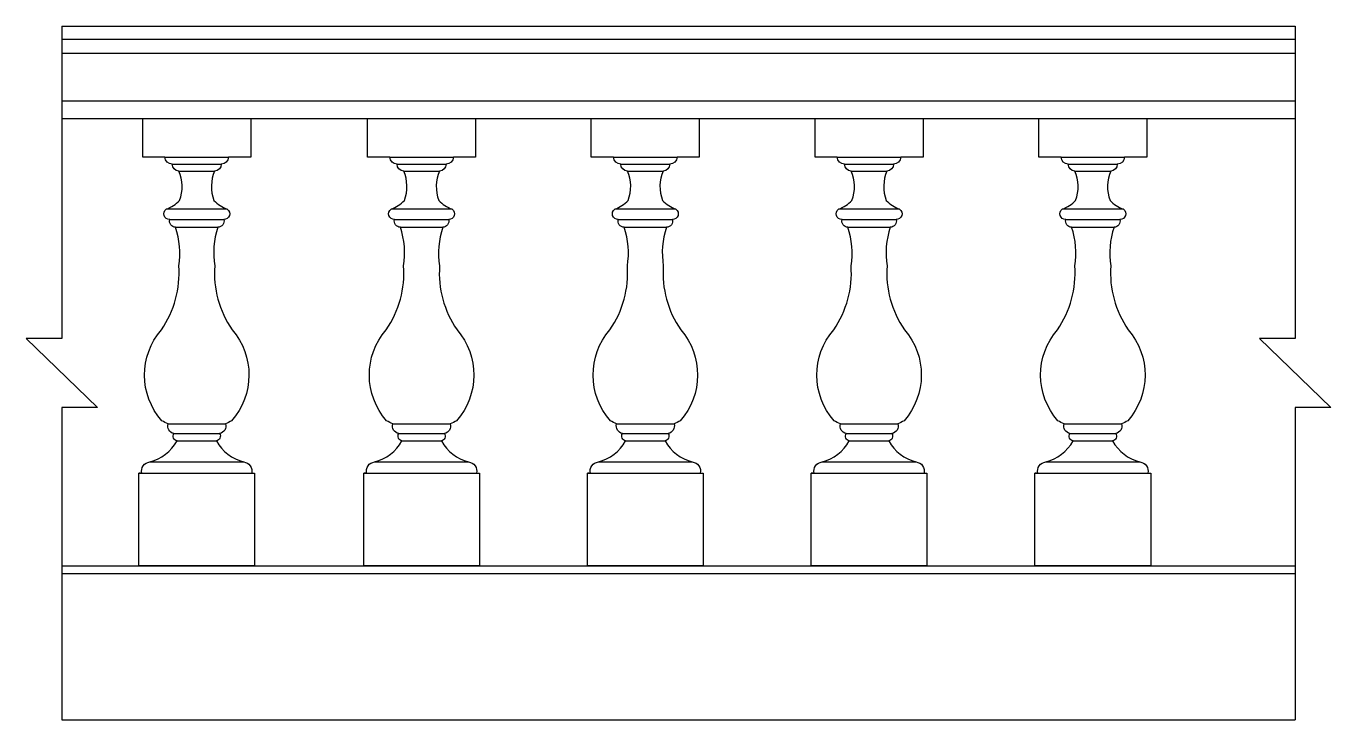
# Model space of a CAD drawing. Extents: x 2498 to 4189, y 1506 to 2406.
import ezdxf

# ---------------------------------------------------------------- set-up
doc = ezdxf.new("R2010")
doc.units = 0
doc.header["$LTSCALE"] = 0.85
doc.header["$MEASUREMENT"] = 0
for name, color, linetype in [('2', 2, 'CONTINUOUS'), ('3', 3, 'CONTINUOUS'), ('4', 4, 'CONTINUOUS'), ('7', 7, 'CONTINUOUS')]:
    doc.layers.add(name, color=color, linetype=linetype)

msp = doc.modelspace()

# ---------------------------------------------------------------- linework, layer by layer
at = {"layer": '2'}
msp.add_line((2544.1, 1505.6), (4142.7, 1505.6), dxfattribs=at)
at = {"layer": '3'}
for p, q in [((2544.1, 2388.6), (4142.7, 2388.6)), ((2544.1, 2370.6), (4142.7, 2370.6)), ((2544.1, 2308.6), (4142.7, 2308.6)), ((2687.2, 2226.5), (2750.7, 2226.5)), ((2695.8, 2217.5), (2742.2, 2217.5)), ((2978.6, 2226.5), (3042.1, 2226.5)), ((2987.2, 2217.5), (3033.6, 2217.5)), ((3268.6, 2226.5), (3332.1, 2226.5)), ((3277.2, 2217.5), (3323.6, 2217.5)), ((3558.6, 2226.5), (3622.1, 2226.5)), ((3567.2, 2217.5), (3613.6, 2217.5)), ((3848.6, 2226.5), (3912.1, 2226.5)), ((3857.2, 2217.5), (3903.6, 2217.5)), ((2691.5, 2144.7), (2746.4, 2144.7)), ((2982.9, 2144.7), (3037.9, 2144.7)), ((3272.9, 2144.7), (3327.9, 2144.7)), ((3562.9, 2144.7), (3617.9, 2144.7)), ((3852.9, 2144.7), (3907.9, 2144.7)), ((2681.8, 1889.6), (2756.2, 1889.6)), ((2973.2, 1889.6), (3047.6, 1889.6)), ((3263.2, 1889.6), (3337.6, 1889.6)), ((3553.2, 1889.6), (3627.6, 1889.6)), ((3843.2, 1889.6), (3917.6, 1889.6)), ((2689.3, 1877.2), (2748.6, 1877.2)), ((2693.4, 1867.5), (2744.6, 1867.5)), ((2980.8, 1877.2), (3040, 1877.2)), ((2984.8, 1867.5), (3036, 1867.5)), ((3270.8, 1877.2), (3330, 1877.2)), ((3274.8, 1867.5), (3326, 1867.5)), ((3560.8, 1877.2), (3620, 1877.2)), ((3564.8, 1867.5), (3616, 1867.5)), ((3850.8, 1877.2), (3910, 1877.2)), ((3854.8, 1867.5), (3906, 1867.5)), ((2658.1, 1840.2), (2779.8, 1840.2)), ((2949.5, 1840.2), (3071.3, 1840.2)), ((3239.5, 1840.2), (3361.3, 1840.2)), ((3529.5, 1840.2), (3651.3, 1840.2)), ((3819.5, 1840.2), (3941.3, 1840.2)), ((2544.1, 1695.6), (4142.7, 1695.6))]:
    msp.add_line(p, q, dxfattribs=at)
for points in [[(2544.1, 2405.6), (2544.1, 2000.2), (2497.8, 2000.2), (2590.4, 1911.1), (2544.1, 1911.1), (2544.1, 1505.6)], [(4142.7, 2405.6), (4142.7, 2000.2), (4096.4, 2000.2), (4189, 1911.1), (4142.7, 1911.1), (4142.7, 1505.6)]]:
    msp.add_lwpolyline(points, dxfattribs=at)
at = {"layer": '4'}
for p, q in [((2544.1, 2405.6), (4142.7, 2405.6)), ((2544.1, 2285.6), (4142.7, 2285.6)), ((2647.8, 1825.6), (2644, 1825.6)), ((2939.2, 1825.6), (2935.4, 1825.6)), ((3229.2, 1825.6), (3225.4, 1825.6)), ((3519.2, 1825.6), (3515.4, 1825.6)), ((3809.2, 1825.6), (3805.4, 1825.6)), ((2544.1, 1705.6), (4142.7, 1705.6))]:
    msp.add_line(p, q, dxfattribs=at)
for points in [[(2644, 1705.6), (2644, 1825.6), (2647.8, 1825.6, -0.461098), (2658.1, 1840.2, 0.203309), (2693.4, 1867.5, -0.514555), (2689.3, 1877.2, -0.450405), (2681.8, 1889.6, -0.023466), (2673.7, 1893.7, -0.374155), (2673.1, 2011.8, 0.171973), (2695.7, 2094.6, 0.122969), (2691.5, 2144.7, -0.483474), (2683.9, 2154.7, -0.745094), (2679.4, 2168.1, 0.119885), (2696.7, 2179.6, 0.198245), (2695.8, 2217.5, -0.403607), (2687.2, 2226.5, -0.404996), (2677.8, 2235.6), (2649, 2235.6), (2649, 2285.6), (2788.9, 2285.6), (2788.9, 2235.6), (2760.2, 2235.6, -0.404996), (2750.7, 2226.5, -0.403607), (2742.2, 2217.5, 0.198245), (2741.3, 2179.6, 0.119885), (2758.6, 2168.1, -0.745094), (2754.1, 2154.7, -0.483474), (2746.4, 2144.7, 0.122969), (2742.3, 2094.6, 0.171973), (2764.9, 2011.8, -0.374155), (2764.2, 1893.7, -0.023466), (2756.2, 1889.6, -0.450405), (2748.6, 1877.2, -0.514555), (2744.6, 1867.5, 0.203309), (2779.8, 1840.2, -0.461098), (2790.2, 1825.6), (2794, 1825.6), (2794, 1705.6)], [(2935.4, 1705.6), (2935.4, 1825.6), (2939.2, 1825.6, -0.461098), (2949.5, 1840.2, 0.203309), (2984.8, 1867.5, -0.514555), (2980.8, 1877.2, -0.450405), (2973.2, 1889.6, -0.023466), (2965.1, 1893.7, -0.374155), (2964.5, 2011.8, 0.171973), (2987.1, 2094.6, 0.122969), (2982.9, 2144.7, -0.483474), (2975.3, 2154.7, -0.745094), (2970.8, 2168.1, 0.119885), (2988.1, 2179.6, 0.198245), (2987.2, 2217.5, -0.403607), (2978.6, 2226.5, -0.404996), (2969.2, 2235.6), (2940.4, 2235.6), (2940.4, 2285.6), (3080.3, 2285.6), (3080.3, 2235.6), (3051.6, 2235.6, -0.404996), (3042.1, 2226.5, -0.403607), (3033.6, 2217.5, 0.198245), (3032.7, 2179.6, 0.119885), (3050, 2168.1, -0.745094), (3045.5, 2154.7, -0.483474), (3037.9, 2144.7, 0.122969), (3033.7, 2094.6, 0.171973), (3056.3, 2011.8, -0.374155), (3055.7, 1893.7, -0.023466), (3047.6, 1889.6, -0.450405), (3040, 1877.2, -0.514555), (3036, 1867.5, 0.203309), (3071.3, 1840.2, -0.461098), (3081.6, 1825.6), (3085.4, 1825.6), (3085.4, 1705.6)], [(3225.4, 1705.6), (3225.4, 1825.6), (3229.2, 1825.6, -0.461098), (3239.5, 1840.2, 0.203309), (3274.8, 1867.5, -0.514555), (3270.8, 1877.2, -0.450405), (3263.2, 1889.6, -0.023466), (3255.1, 1893.7, -0.374155), (3254.5, 2011.8, 0.171973), (3277.1, 2094.6, 0.122969), (3272.9, 2144.7, -0.483474), (3265.3, 2154.7, -0.745094), (3260.8, 2168.1, 0.119885), (3278.1, 2179.6, 0.198245), (3277.2, 2217.5, -0.403607), (3268.6, 2226.5, -0.404996), (3259.2, 2235.6), (3230.4, 2235.6), (3230.4, 2285.6), (3370.3, 2285.6), (3370.3, 2235.6), (3341.6, 2235.6, -0.404996), (3332.1, 2226.5, -0.403607), (3323.6, 2217.5, 0.198245), (3322.7, 2179.6, 0.119885), (3340, 2168.1, -0.745094), (3335.5, 2154.7, -0.483474), (3327.9, 2144.7, 0.122969), (3323.7, 2094.6, 0.171973), (3346.3, 2011.8, -0.374155), (3345.7, 1893.7, -0.023466), (3337.6, 1889.6, -0.450405), (3330, 1877.2, -0.514555), (3326, 1867.5, 0.203309), (3361.3, 1840.2, -0.461098), (3371.6, 1825.6), (3375.4, 1825.6), (3375.4, 1705.6)], [(3515.4, 1705.6), (3515.4, 1825.6), (3519.2, 1825.6, -0.461098), (3529.5, 1840.2, 0.203309), (3564.8, 1867.5, -0.514555), (3560.8, 1877.2, -0.450405), (3553.2, 1889.6, -0.023466), (3545.1, 1893.7, -0.374155), (3544.5, 2011.8, 0.171973), (3567.1, 2094.6, 0.122969), (3562.9, 2144.7, -0.483474), (3555.3, 2154.7, -0.745094), (3550.8, 2168.1, 0.119885), (3568.1, 2179.6, 0.198245), (3567.2, 2217.5, -0.403607), (3558.6, 2226.5, -0.404996), (3549.2, 2235.6), (3520.4, 2235.6), (3520.4, 2285.6), (3660.3, 2285.6), (3660.3, 2235.6), (3631.6, 2235.6, -0.404996), (3622.1, 2226.5, -0.403607), (3613.6, 2217.5, 0.198245), (3612.7, 2179.6, 0.119885), (3630, 2168.1, -0.745094), (3625.5, 2154.7, -0.483474), (3617.9, 2144.7, 0.122969), (3613.7, 2094.6, 0.171973), (3636.3, 2011.8, -0.374155), (3635.7, 1893.7, -0.023466), (3627.6, 1889.6, -0.450405), (3620, 1877.2, -0.514555), (3616, 1867.5, 0.203309), (3651.3, 1840.2, -0.461098), (3661.6, 1825.6), (3665.4, 1825.6), (3665.4, 1705.6)], [(3805.4, 1705.6), (3805.4, 1825.6), (3809.2, 1825.6, -0.461098), (3819.5, 1840.2, 0.203309), (3854.8, 1867.5, -0.514555), (3850.8, 1877.2, -0.450405), (3843.2, 1889.6, -0.023466), (3835.1, 1893.7, -0.374155), (3834.5, 2011.8, 0.171973), (3857.1, 2094.6, 0.122969), (3852.9, 2144.7, -0.483474), (3845.3, 2154.7, -0.745094), (3840.8, 2168.1, 0.119885), (3858.1, 2179.6, 0.198245), (3857.2, 2217.5, -0.403607), (3848.6, 2226.5, -0.404996), (3839.2, 2235.6), (3810.4, 2235.6), (3810.4, 2285.6), (3950.3, 2285.6), (3950.3, 2235.6), (3921.6, 2235.6, -0.404996), (3912.1, 2226.5, -0.403607), (3903.6, 2217.5, 0.198245), (3902.7, 2179.6, 0.119885), (3920, 2168.1, -0.745094), (3915.5, 2154.7, -0.483474), (3907.9, 2144.7, 0.122969), (3903.7, 2094.6, 0.171973), (3926.3, 2011.8, -0.374155), (3925.7, 1893.7, -0.023466), (3917.6, 1889.6, -0.450405), (3910, 1877.2, -0.514555), (3906, 1867.5, 0.203309), (3941.3, 1840.2, -0.461098), (3951.6, 1825.6), (3955.4, 1825.6), (3955.4, 1705.6)]]:
    msp.add_lwpolyline(points, format="xyb", close=True, dxfattribs=at)
at = {"layer": '7'}
for p, q in [((2677.8, 2235.6), (2760.2, 2235.6)), ((2969.2, 2235.6), (3051.6, 2235.6)), ((3259.2, 2235.6), (3341.6, 2235.6)), ((3549.2, 2235.6), (3631.6, 2235.6)), ((3839.2, 2235.6), (3921.6, 2235.6)), ((2758.6, 2168.1), (2679.4, 2168.1)), ((3050, 2168.1), (2970.8, 2168.1)), ((3340, 2168.1), (3260.8, 2168.1)), ((3630, 2168.1), (3550.8, 2168.1)), ((3920, 2168.1), (3840.8, 2168.1)), ((2683.9, 2154.7), (2754.3, 2154.7)), ((2975.3, 2154.7), (3045.7, 2154.7)), ((3265.3, 2154.7), (3335.7, 2154.7)), ((3555.3, 2154.7), (3625.7, 2154.7)), ((3845.3, 2154.7), (3915.7, 2154.7)), ((2647.8, 1825.6), (2790.2, 1825.6)), ((2939.2, 1825.6), (3081.6, 1825.6)), ((3229.2, 1825.6), (3371.6, 1825.6)), ((3519.2, 1825.6), (3661.6, 1825.6)), ((3809.2, 1825.6), (3951.6, 1825.6))]:
    msp.add_line(p, q, dxfattribs=at)

doc.saveas('drawing.dxf')
